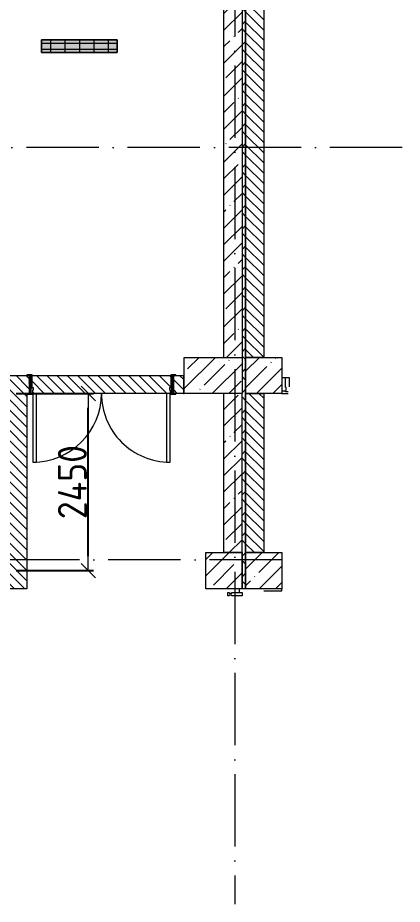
# Model space of a CAD drawing. Header units: millimetres. Extents: x -537608 to 253996, y -217170 to 186033.
# Drawn here: x 248676 to 253996, y 104316 to 116575 of the extents above; entities that cross this region are included whole.
import ezdxf

# ---------------------------------------------------------------- set-up
doc = ezdxf.new("R2010")
doc.units = ezdxf.units.MM
doc.linetypes.add('50_200_ШТРИХ_1Т_ш5_п1_п1_', pattern=[1400, 1000, -200, 0, -200])
doc.linetypes.add('IMPORT-Разомкнутая', pattern=[211666.660309, 126999.998093, -84666.662216])
for name, color, linetype, lineweight in [('A-CLNG', 7, 'Continuous', 9), ('A-DETL-1', 7, 'IMPORT-Разомкнутая', 5), ('A-DOOR', 7, 'Continuous', 9), ('A-DOOR-1', 7, 'Continuous', 5), ('A-DOOR-FRAM', 7, 'Continuous', 9), ('A-DOOR-FRAM-1', 7, 'Continuous', 5), ('A-FLOR', 7, 'Continuous', 9), ('A-GLAZ-CWMG', 7, 'Continuous', 9), ('A-GLAZ-CWMG-1', 7, 'Continuous', 20), ('A-WALL', 7, 'Continuous', 5), ('I-WALL', 7, 'Continuous', 5), ('S-COLS', 7, 'Continuous', 9), ('S-COLS-1', 7, 'Continuous', 5), ('Размеры', 7, 'Continuous', 15)]:
    doc.layers.add(name, color=color, linetype=linetype, lineweight=lineweight)
for name, color, linetype, lineweight, true_color in [('A-DETL-6', 7, 'Continuous', 9, 0x0070df), ('A-DETL-GENF-1', 7, 'Continuous', 9, 0xffffff), ('Оси-3', 7, '50_200_ШТРИХ_1Т_ш5_п1_п1_', 9, 0xaaaaaa)]:
    doc.layers.add(name, color=color, linetype=linetype, lineweight=lineweight, true_color=true_color)
doc.styles.add('СПДС', font='isocpeur.ttf', dxfattribs={"width": 0.9})
doc.dimstyles.new('Больше Размера А3', dxfattribs={"dimtxt": 400, "dimasz": 200, "dimexe": 70, "dimexo": 100, "dimgap": 20, "dimtad": 1, "dimdec": 0, "dimrnd": 10, "dimzin": 0, "dimdsep": 46, "dimtxsty": 'СПДС', "dimblk": 'ARROWHEAD_6', "dimcen": 1, "dimclrd": 256, "dimclre": 256, "dimclrt": 256, "dimazin": 0, "dimtfac": 1, "dimtdec": 0, "dimtmove": 2, "dimatfit": 3, "dimfxl": 1, "dimtolj": 1, "dimtzin": 0, "dimarcsym": 0})
pattern_1 = [(135, (177078.66, 41498.28), (-70.71068, -70.71068), [])]
pattern_2 = [(45, (177078.66, 41498.28), (-228.0985, 228.0985), []), (45, (177306.76, 41498.28), (-228.0985, 228.0985), [403.225, -80.645, 6.706, -73.939])]

# ---------------------------------------------------------------- blocks, each defined once
blk = doc.blocks.new('110_Дверь_СКБ_2Ст - СОШ_Д-22_1_Дв_2000x2100h_Физкультурный зал_ Зал для хореографии_ Снарядная_ Инвентарная_EI30-25959718-АИ_План потолка_1 этаж')
at = {"layer": 'A-DOOR-FRAM-1'}
h = blk.add_hatch(dxfattribs=at)
h.set_pattern_fill('FP_109', color=256, style=0, pattern_type=2)
h.set_pattern_definition([(45, (-821.384, 189.685), (-14.1421, 14.1421), []), (135, (-821.384, 189.685), (-14.1421, -14.1421), [])])
h.paths.add_polyline_path([(-987.5, 125), (-987.5, -125), (-962.5, -125), (-962.5, 125)])
h = blk.add_hatch(dxfattribs=at)
h.set_pattern_fill('FP_110', color=256, style=0, pattern_type=2)
h.set_pattern_definition([(135, (1301.41, 189.685), (-14.1421, -14.1421), []), (225, (1301.41, 189.685), (14.1421, -14.1421), [])])
h.paths.add_polyline_path([(1012.5, 125), (987.5, 125), (987.5, -125), (1012.5, -125), (1012.5, -60.4)])
at = {"layer": 'A-DOOR'}
for p, q in [((-937.5, 1075), (-937.5, 125)), ((-887.5, 1075), (-937.5, 1075)), ((-887.5, 125), (-887.5, 1075)), ((962.5, 1075), (912.5, 1075)), ((912.5, 1075), (912.5, 125)), ((962.5, 125), (962.5, 1075)), ((-937.5, 125), (-887.5, 125)), ((912.5, 125), (962.5, 125))]:
    blk.add_line(p, q, dxfattribs=at)
at = {"layer": 'A-DOOR-1'}
for centre, start, end in [((-937.5, 125), 360, 90), ((962.5, 125), 90, 180)]:
    blk.add_arc(centre, 950, start, end, dxfattribs=at)
at = {"layer": 'A-DOOR-FRAM'}
for p, q in [((-947.5, 133), (-1017.5, 133)), ((-1017.5, 133), (-1017.5, 125)), ((-1017.5, 125), (-947.5, 125)), ((-962.5, 125), (-987.5, 125)), ((-987.5, 125), (-987.5, -125)), ((-937.5, 125), (-962.5, 125)), ((-962.5, 125), (-962.5, 45)), ((-962.5, -125), (-962.5, 125)), ((-947.5, 125), (-947.5, 133)), ((-937.5, 75), (-937.5, 125)), ((962.5, 125), (962.5, 75)), ((987.5, 125), (962.5, 125)), ((1042.5, 133), (972.5, 133)), ((972.5, 133), (972.5, 125)), ((972.5, 125), (1042.5, 125)), ((987.5, 45), (987.5, 125)), ((1012.5, 125), (987.5, 125)), ((987.5, 125), (987.5, -125)), ((1012.5, -125), (1012.5, 125)), ((1042.5, 125), (1042.5, 133)), ((-962.5, 45), (-927.5, 45)), ((-947.5, 45), (-962.5, 45)), ((-962.5, 45), (-962.5, -125)), ((-947.5, -125), (-947.5, 45)), ((-927.5, 75), (-937.5, 75)), ((-927.5, 45), (-927.5, 75)), ((962.5, 75), (952.5, 75)), ((952.5, 75), (952.5, 45)), ((952.5, 45), (987.5, 45)), ((987.5, 45), (972.5, 45)), ((972.5, 45), (972.5, -125)), ((987.5, -125), (987.5, 45)), ((-947.5, -125), (-1017.5, -125)), ((-1017.5, -125), (-1017.5, -133)), ((-1017.5, -133), (-947.5, -133)), ((-987.5, -125), (-962.5, -125)), ((-962.5, -125), (-947.5, -125)), ((-947.5, -133), (-947.5, -125)), ((1042.5, -125), (972.5, -125)), ((972.5, -125), (972.5, -133)), ((972.5, -125), (987.5, -125)), ((972.5, -133), (1042.5, -133)), ((987.5, -125), (1012.5, -125)), ((1042.5, -133), (1042.5, -125))]:
    blk.add_line(p, q, dxfattribs=at)
blk = doc.blocks.new('BSC_Колонна _Прямоугольная - 500х800-V300-АИ_План потолка_1 этаж')
at = {"layer": 'S-COLS-1'}
h = blk.add_hatch(dxfattribs=at)
h.set_pattern_fill('FP_191', color=256, style=0, pattern_type=2)
h.set_pattern_definition([(315, (-70130.7, 74300), (228.0985, 228.0985), []), (315, (-70130.7, 74071.9), (228.0985, 228.0985), [403.225, -80.645, 6.706, -73.939])])
h.paths.add_polyline_path([(-250, -124), (-250, -400), (250, -400), (250, 400), (-250, 400), (-250, -16)])
for p, q in [((-250, 400), (250, 400)), ((-250, -400), (-250, 400)), ((250, 400), (250, -400)), ((250, -400), (-250, -400))]:
    blk.add_line(p, q, dxfattribs=at)
blk = doc.blocks.new('Прямоугольный импост - Импост структурный с накладкой - 180мм-20786475-АИ_План потолка_1 этаж')
at = {"layer": 'A-GLAZ-CWMG-1'}
for p, q in [((15, 17), (-25, 17)), ((-25, 17), (-25, 0)), ((-25, 0), (-15, 0)), ((-15, 0), (-15, -40)), ((-15, -40), (-25, -40)), ((-25, -40), (-25, -180)), ((25, -180), (25, -50)), ((-25, -180), (25, -180))]:
    blk.add_line(p, q, dxfattribs=at)
blk = doc.blocks.new('Прямоугольный импост - Импост структурный с накладкой - 180мм-V239-АИ_План потолка_1 этаж')
at = {"layer": 'A-GLAZ-CWMG-1'}
for p, q in [((25, 180), (-25, 180)), ((-25, 180), (-25, 40)), ((25, 40), (25, 180)), ((-25, 40), (-15, 40)), ((-15, 0), (-25, 0)), ((-25, 0), (-25, -17)), ((-15, 40), (-15, 0)), ((15, 0), (15, 40)), ((15, 40), (25, 40)), ((25, 0), (15, 0)), ((25, -17), (25, 0)), ((-25, -17), (25, -17))]:
    blk.add_line(p, q, dxfattribs=at)
blk = doc.blocks.new('ARROWHEAD_6')
at = {"color": 0, "linetype": 'Continuous'}
for p, q in [((0, 0), (-1, 0)), ((-0.5, -0.5), (0.5, 0.5))]:
    blk.add_line(p, q, dxfattribs=at)
blk = doc.blocks.new('*D159')
at = {"layer": 'Defpoints', "color": 0, "transparency": 16777216}
for p in [(248554, 111379), (249652, 111379), (248554, 108929)]:
    blk.add_point(p, dxfattribs=at)
at = {"layer": 'Размеры', "lineweight": -2, "transparency": 16777216}
for p, q in [((248654, 111379), (249722, 111379)), ((249652, 109129), (249652, 111179)), ((248654, 108929), (249722, 108929))]:
    blk.add_line(p, q, dxfattribs=at)
at = {"layer": 'Размеры', "lineweight": -2, "transparency": 16777216, "xscale": 200, "yscale": 200, "zscale": 200}
for p, rotation in [((249652, 111379), 90), ((249652, 108929), 270)]:
    blk.add_blockref('ARROWHEAD_6', p, dxfattribs=dict(at, rotation=rotation))
at = {"layer": 'Размеры', "transparency": 16777216, "insert": (249432, 110154), "char_height": 400, "attachment_point": 5, "rotation": 90, "style": 'СПДС'}
blk.add_mtext('\\A1;2450', dxfattribs=at)

msp = doc.modelspace()

# ---------------------------------------------------------------- hatches: boundary and pattern name
at = {"layer": 'A-DETL-GENF-1'}
msp.add_hatch(color=256, dxfattribs=at).paths.add_polyline_path([(250051.1584, 116095.9598), (250051.1584, 116268.9598), (249006.1584, 116268.9598), (249006.1584, 116095.9598)])
at = {"layer": 'A-WALL'}
h = msp.add_hatch(dxfattribs=at)
h.set_pattern_fill('FP_1', color=256, style=0, pattern_type=2)
h.set_pattern_definition(pattern_2)
h.paths.add_polyline_path([(251528.6584, 109178.9783), (251778.6584, 109178.9783), (251778.6299, 111378.9783), (251528.6584, 111378.9783), (251528.6584, 109392.3446)])
h.paths.add_polyline_path([(251528.6584, 111878.9783), (251778.6584, 111878.9783), (251778.6584, 116829.3258), (251528.6584, 116829.3258), (251528.6584, 112037.6085)])
at = {"layer": 'I-WALL'}
h = msp.add_hatch(dxfattribs=at)
h.set_pattern_fill('FP_123', color=256, style=0, pattern_type=2)
h.set_pattern_definition([(45, (177078.66, 41498.28), (-141.42136, 141.42136), []), (135, (177078.66, 41498.28), (-141.42136, -141.42136), [])])
h.paths.add_polyline_path([(251828.6584, 108678.9783), (251828.6584, 127179.3258), (251778.6584, 127178.9783), (251778.6584, 108678.9783)])
h = msp.add_hatch(dxfattribs=at)
h.set_pattern_fill('FP_2', color=256, style=0, pattern_type=2)
h.set_pattern_definition(pattern_1)
h.paths.add_polyline_path([(252078.6584, 109178.9783), (252078.6584, 111378.9783), (251828.6584, 111378.9783), (251828.6584, 109178.9783)])
h.paths.add_polyline_path([(251828.6584, 111878.9783), (252078.6584, 111878.9783), (252078.6584, 116829.3258), (251828.6584, 116829.3258), (251828.6584, 112037.6085)])
h.paths.add_polyline_path([(252078.6584, 117329.3258), (252078.6584, 123179.3258), (251828.6584, 123179.3258), (251828.6584, 117329.3258)])
h.paths.add_polyline_path([(251828.6584, 123679.3258), (252078.6584, 123679.3258), (252078.6584, 126679.3258), (251828.6584, 126679.3258), (251828.6584, 123734.808)])
h = msp.add_hatch(dxfattribs=at)
h.set_pattern_fill('FP_2', color=256, style=0, pattern_type=2)
h.set_pattern_definition(pattern_1)
h.paths.add_polyline_path([(241092.909, 111378.9783), (241588.6584, 111378.9783), (241588.6584, 111628.9783), (240328.6584, 111628.9783), (240328.6584, 111378.9783), (240714.7194, 111378.9783)])
h.paths.add_polyline_path([(235248.6584, 111378.9783), (239828.6584, 111378.9783), (239828.6584, 111628.9783), (234838.6584, 111628.9783), (234838.6584, 111378.9783)])
h.paths.add_polyline_path([(248559.5077, 111378.9783), (248803.6584, 111378.9783), (248803.6584, 111628.9783), (246278.6584, 111628.9783), (246278.6584, 111378.9783), (248553.6584, 111378.9783)])
h.paths.add_polyline_path([(244740.3938, 111378.9783), (245778.6584, 111378.9783), (245778.6584, 111628.9783), (243588.6584, 111628.9783), (243588.6584, 111378.9783), (244640.3938, 111378.9783)])
h.paths.add_polyline_path([(241638.6584, 111378.9783), (243538.6584, 111378.9783), (243538.6584, 111428.9783), (243528.6584, 111428.9783), (243528.6584, 111458.9783), (243548.6584, 111458.9783), (243548.6584, 111628.9783), (241628.6584, 111628.9783), (241628.6584, 111458.9783), (241648.6584, 111458.9783), (241648.6584, 111428.9783), (241638.6584, 111428.9783), (241638.6584, 111392.0524)])
h = msp.add_hatch(dxfattribs=at)
h.set_pattern_fill('FP_2', color=256, style=0, pattern_type=2)
h.set_pattern_definition(pattern_1)
h.paths.add_polyline_path([(248803.6584, 111378.9783), (248833.6584, 111378.9783), (248833.6584, 111628.9783), (248803.6584, 111628.9783), (248803.6584, 111563.6979)])
h.paths.add_polyline_path([(250968.6584, 111378.9783), (250968.6584, 111628.9783), (250833.6584, 111628.9783), (250833.6584, 111378.9783), (250863.6584, 111378.9783)])
h.paths.add_polyline_path([(250733.6584, 111378.9783), (250783.6584, 111378.9783), (250783.6584, 111428.9783), (250773.6584, 111428.9783), (250773.6584, 111458.9783), (250793.6584, 111458.9783), (250793.6584, 111628.9783), (248873.6584, 111628.9783), (248873.6584, 111458.9783), (248893.6584, 111458.9783), (248893.6584, 111428.9783), (248883.6584, 111428.9783), (248883.6584, 111378.9783), (248933.6584, 111378.9783)])
h = msp.add_hatch(dxfattribs=at)
h.set_pattern_fill('FP_2', color=256, style=0, pattern_type=2)
h.set_pattern_definition(pattern_1)
h.paths.add_polyline_path([(248559.5077, 108679.3258), (248803.6584, 108679.3258), (248803.6584, 111378.9783), (248553.6584, 111378.9783), (248553.6584, 108679.3258)])
at = {"layer": 'S-COLS-1'}
h = msp.add_hatch(dxfattribs=at)
h.set_pattern_fill('FP_1', color=256, style=0, pattern_type=2)
h.set_pattern_definition(pattern_2)
h.paths.add_polyline_path([(252328.6584, 111378.9783), (252328.6584, 111878.9783), (251828.6584, 111878.9783), (251828.6584, 111378.9783), (252103.3515, 111378.9783)])
h = msp.add_hatch(dxfattribs=at)
h.set_pattern_fill('FP_1', color=256, style=0, pattern_type=2)
h.set_pattern_definition(pattern_2)
h.paths.add_polyline_path([(251278.6584, 108678.9783), (251778.6584, 108679.3258), (251778.6584, 109178.9783), (251278.6584, 109178.9783), (251278.6584, 108679.3258)])
h = msp.add_hatch(dxfattribs=at)
h.set_pattern_fill('FP_1', color=256, style=0, pattern_type=2)
h.set_pattern_definition(pattern_2)
h.paths.add_polyline_path([(252328.6272, 108678.9783), (252328.6584, 108679.3258), (252328.6584, 109178.9783), (251828.6584, 109178.9783), (251828.6584, 108678.9783), (252103.3515, 108678.9783)])

# ---------------------------------------------------------------- linework, layer by layer
at = {"layer": 'A-CLNG'}
for p, q in [((250968.6584, 111378.9783), (250978.6584, 111378.9783)), ((252328.6584, 111378.9783), (252418.6584, 111378.9783)), ((252078.6584, 108649.1521), (252328.6584, 108649.1521)), ((252328.6584, 108649.1521), (252328.6584, 108678.9783))]:
    msp.add_line(p, q, dxfattribs=at)
at = {"layer": 'A-DETL-1'}
for p, q in [((249006.1584, 116268.9598), (249006.1584, 116095.9598)), ((250051.1584, 116268.9598), (249006.1584, 116268.9598)), ((250051.1584, 116095.9598), (250051.1584, 116268.9598)), ((249006.1584, 116095.9598), (250051.1584, 116095.9598))]:
    msp.add_line(p, q, dxfattribs=at)
at = {"layer": 'A-DETL-6', "color": 18, "true_color": 0x000000}
for p, q in [((249006.1584, 116095.9598), (249006.1584, 116268.9598)), ((249006.1584, 116268.9598), (250051.1584, 116268.9598)), ((249006.1584, 116225.7098), (250051.1584, 116225.7098)), ((249128.6584, 116268.9598), (249128.6584, 116095.9598)), ((249328.6584, 116268.9598), (249328.6584, 116095.9598)), ((249528.6584, 116268.9598), (249528.6584, 116095.9598)), ((249728.6584, 116268.9598), (249728.6584, 116095.9598)), ((249928.6584, 116268.9598), (249928.6584, 116095.9598)), ((250051.1584, 116268.9598), (250051.1584, 116095.9598)), ((249006.1584, 116139.2098), (250051.1584, 116139.2098)), ((250051.1584, 116095.9598), (249006.1584, 116095.9598))]:
    msp.add_line(p, q, dxfattribs=at)
at = {"layer": 'A-FLOR'}
msp.add_line((250968.6584, 111628.9783), (250978.6584, 111628.9783), dxfattribs=at)
at = {"layer": 'A-WALL'}
for p, q in [((251828.6584, 127179.3258), (251828.6584, 108678.9783)), ((251528.6584, 111878.9783), (251528.6584, 116829.3258)), ((251778.6584, 116829.3258), (251778.6584, 111878.9783)), ((251828.6584, 111878.9783), (251828.6584, 116829.3258)), ((252078.6584, 116829.3258), (252078.6584, 111878.9783)), ((252078.6584, 111878.9783), (251828.6584, 111878.9783)), ((246278.6584, 111628.9783), (248803.6584, 111628.9783)), ((248873.6584, 111628.9783), (250793.6584, 111628.9783)), ((250863.6584, 111628.9783), (250968.6584, 111628.9783)), ((250968.6584, 111628.9783), (250968.6584, 111378.9783)), ((248803.6584, 111370.9783), (248803.6584, 108679.3258)), ((250733.6584, 111378.9783), (248933.6584, 111378.9783)), ((250968.6584, 111378.9783), (250863.6584, 111378.9783)), ((251528.6584, 109178.9783), (251528.6584, 111378.9783)), ((251778.6584, 108678.9783), (251778.6584, 111378.9783)), ((251828.6584, 109178.9783), (251828.6584, 111378.9783)), ((251828.6584, 111378.9783), (252078.6584, 111378.9783)), ((252078.6584, 111378.9783), (252078.6584, 109178.9783)), ((251778.6584, 109178.9783), (251528.6584, 109178.9783)), ((252078.6584, 109178.9783), (251828.6584, 109178.9783)), ((248803.6584, 108679.3258), (246278.6584, 108679.3258)), ((251828.6584, 108678.9783), (251778.6584, 108678.9783))]:
    msp.add_line(p, q, dxfattribs=at)
at = {"layer": 'I-WALL'}
for p, q in [((252378.6584, 111593.9783), (252328.6584, 111593.9783)), ((252328.6584, 111413.9783), (252378.6584, 111413.9783)), ((251743.6584, 108629.1521), (251743.6584, 108678.9783))]:
    msp.add_line(p, q, dxfattribs=at)
at = {"layer": 'S-COLS'}
for p, q in [((251828.6584, 111878.9783), (252078.6584, 111878.9783)), ((252078.6584, 111378.9783), (251828.6584, 111378.9783)), ((251828.6584, 109178.9783), (252078.6584, 109178.9783))]:
    msp.add_line(p, q, dxfattribs=at)
at = {"layer": 'S-COLS-1'}
for p, q in [((251828.6584, 111378.9783), (251828.6584, 111878.9783)), ((252078.6584, 111878.9783), (252328.6584, 111878.9783)), ((252328.6584, 111878.9783), (252328.6584, 111378.9783)), ((252328.6584, 111378.9783), (252078.6584, 111378.9783)), ((251278.6584, 108678.9783), (251278.6584, 109178.9783)), ((251278.6584, 109178.9783), (251778.6584, 109178.9783)), ((251778.6584, 109178.9783), (251778.6584, 108678.9783)), ((251828.6584, 108678.9783), (251828.6584, 109178.9783)), ((252078.6584, 109178.9783), (252328.6584, 109178.9783)), ((252328.6584, 109178.9783), (252328.6584, 108678.9783)), ((251778.6584, 108678.9783), (251278.6584, 108678.9783)), ((252328.6584, 108678.9783), (251828.6584, 108678.9783))]:
    msp.add_line(p, q, dxfattribs=at)
at = {"layer": 'Оси-3'}
for p, q in [((251678.6584, 128515.7545), (251678.6584, 104315.6675)), ((253995.7592, 114779.3258), (224178.4372, 114779.3258)), ((252328.6584, 109079.3258), (224178.4372, 109079.3258))]:
    msp.add_line(p, q, dxfattribs=at)

# ---------------------------------------------------------------- block references
at = {"layer": 'A-DOOR', "rotation": 180}
msp.add_blockref('110_Дверь_СКБ_2Ст - СОШ_Д-22_1_Дв_2000x2100h_Физкультурный зал_ Зал для хореографии_ Снарядная_ Инвентарная_EI30-25959718-АИ_План потолка_1 этаж', (249846.1584, 111503.9783), dxfattribs=at)
at = {"layer": 'A-GLAZ-CWMG', "extrusion": (0, 0, -1)}
for name, p, rotation in [('Прямоугольный импост - Импост структурный с накладкой - 180мм-20786475-АИ_План потолка_1 этаж', (-252403.6584, 111420.9783), 180), ('Прямоугольный импост - Импост структурный с накладкой - 180мм-V239-АИ_План потолка_1 этаж', (-251598.6584, 108604.1521), 90.0000000000002)]:
    msp.add_blockref(name, p, dxfattribs=dict(at, rotation=rotation))
at = {"layer": 'S-COLS', "rotation": 89.9999999999999}
msp.add_blockref('BSC_Колонна _Прямоугольная - 500х800-V300-АИ_План потолка_1 этаж', (251378.6584, 111628.9783), dxfattribs=at)

# ---------------------------------------------------------------- dimensions: what is measured, and where the dimension line sits
at = {"layer": 'Размеры'}
dim = msp.add_linear_dim(base=(249652.1247, 111378.9783), p1=(248553.6584, 108929.3258), p2=(248553.6584, 111378.9783), angle=90, dimstyle='Больше Размера А3', dxfattribs=at)
dim.commit()
dim.dimension.update_dxf_attribs({"geometry": '*D159', "text_midpoint": (249432.1247, 110154.1521)})

doc.saveas('drawing.dxf')
